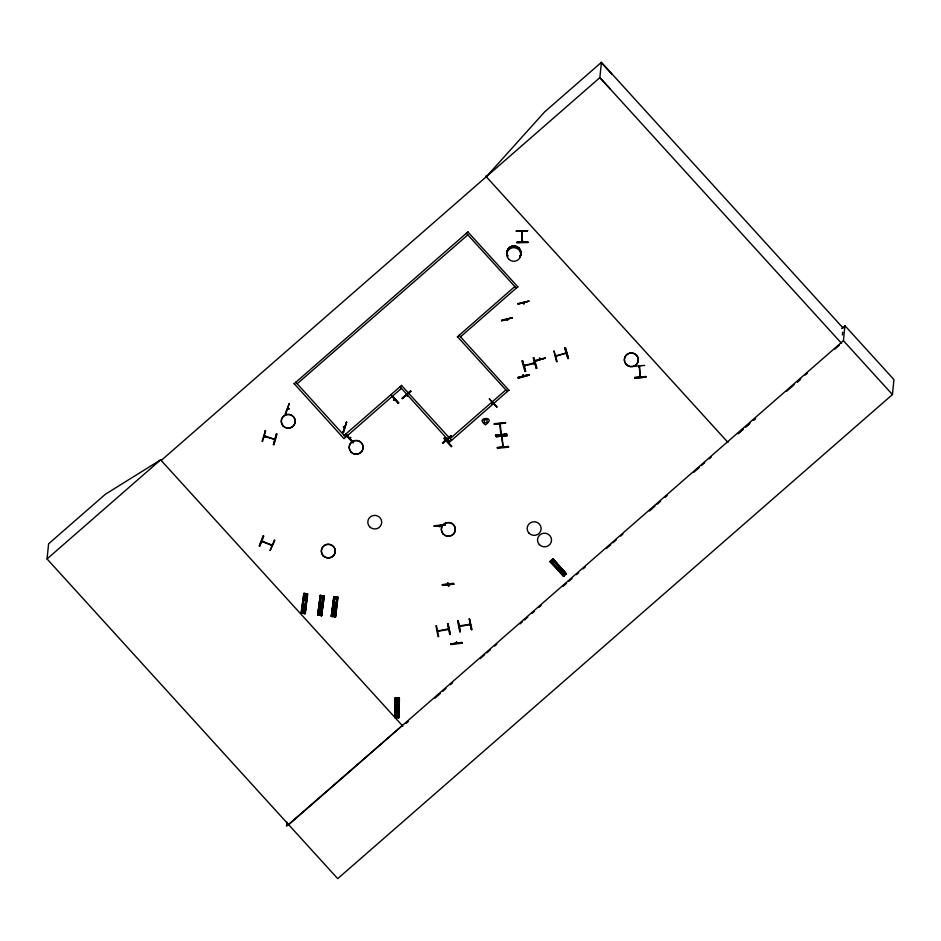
<?xml version="1.0" encoding="UTF-8"?>
<svg xmlns="http://www.w3.org/2000/svg" width="941" height="941" viewBox="0 0 941 941"><rect width="100%" height="100%" fill="white"/><g stroke="black" fill="none" stroke-linecap="round" stroke-linejoin="round"><path stroke-width="1.41" d="M528.101 241.908L516.88 242.296L516.903 242.896L528.124 242.413L516.891 242.166M440.176 526.725L439.541 525.69M448.869 585.584L448.316 586.067L448.198 585.031M394.855 717.571L395.373 697.634L399.407 697.787L399.078 717.665L398.878 697.787M395.267 717.583L395.573 697.704M396.384 697.716L395.549 717.583L395.138 697.693M395.585 717.583L395.902 697.704M396.067 717.595L396.102 697.646M398.561 717.665L398.819 697.775L397.796 717.642L398.384 697.704L399.113 697.728L398.843 717.63M397.867 717.642L398.349 697.74M398.114 717.618L398.149 697.775M639.327 365.861L640.445 377L639.845 376.094M447.645 583.89L447.857 582.691M448.022 583.902L447.857 582.961L447.551 583.667M448.845 585.796L448.234 584.996L448.786 585.808M456.703 643.021L456.573 642.056L456.785 642.785M841.654 328.585L844.947 325.715L893.95 379.588L892.433 394.573L337.713 878.659L47.05 558.942L48.591 543.816L105.368 494.26L160.617 459.843L161.182 460.467L599.864 77.633L601.417 62.341L843.101 328.056M262.021 441.341L265.444 430.86M265.244 436.118L264.974 436.777L264.162 435.812M274.69 439.4L264.409 435.765M262.574 441.505L265.515 430.872M259.116 546.062L263.292 535.864L259.551 546.239M262.974 541.322L261.833 541.569L261.833 540.804M261.88 541.298L261.939 540.84M262.727 541.569L262.962 541.475M263.245 535.864L263.821 536.099L259.645 546.298M274.866 438.777L274.701 439.459L273.666 438.906M273.643 439.071L274.972 438.812M276.419 433.801L277.007 434.083L273.996 444.681L273.408 444.387M273.996 438.706L274.007 438.647M273.549 444.54L276.489 433.907L273.396 444.505M274.254 540.11L274.831 540.463L270.208 550.473M271.196 544.521C270.302 545.157 272.102 546.192 272.137 544.898M285.805 413.911L289.31 403.36L285.217 413.711L285.817 413.793M287.758 408.794L287.675 408.3M288.616 409.017L288.746 408.665M288.675 408.512L288.475 409.253M401.442 388.362L343.994 438.659L294.098 383.599M295.721 382.175L345.641 437.059M297.18 383.775L467.818 234.862M301.332 613.026L303.767 593.348L307.472 593.818L305.307 613.65L301.038 613.097M301.579 611.074L305.296 611.474M301.743 609.744L305.46 610.144M301.99 607.733L305.707 608.145M302.202 605.957L305.931 606.357M302.449 603.91L306.178 604.357M304.025 613.485L306.754 593.736L305.049 613.485M286.934 822.128L286.523 826.174L402.289 725.558M288.722 824.657L843.43 340.701L844.947 325.715M318.07 615.202L320.305 595.394L317.882 615.061M318.117 613.12L321.846 613.52M318.281 611.779L322.01 612.179M318.529 609.78L322.257 610.18M318.74 608.004L322.469 608.404M318.999 605.945L322.716 606.404M320.058 595.43L324.304 595.959L321.599 615.52M342.924 432.531L346.582 422.027L343.524 432.731L342.936 432.413M343.724 426.567L343.489 426.955M343.006 432.448L346.594 422.121M343.665 427.238L343.877 426.496M344.43 427.261L344.618 426.744M344.794 426.92L343.465 427.108M344.183 435.448L401.607 385.34M345.994 434.072L353.334 442.517L345.935 434.13L345.512 434.601L352.946 442.87L353.416 442.47M349.687 437.73L350.499 437.377M331.82 614.332L335.549 614.732M331.985 612.991L335.714 613.403M332.244 610.944L335.961 611.391M332.455 609.215L336.172 609.615M332.702 607.157L336.419 607.615M335.561 616.896L337.725 597.076L333.714 596.629L331.338 616.367L335.572 616.896L337.995 597.17M394.15 398.925L393.856 400.172L393.561 399.431M394.397 398.866L393.444 399.89M398.337 403.254L390.856 394.926L398.29 403.207M399.984 386.763L449.88 441.835L508.952 390.115M407.524 395.573L406.488 394.938M407.124 395.714L406.783 394.679M410.817 391.397L410.405 390.938L401.995 398.196L402.407 398.655L410.723 391.268M395.173 710.337L398.925 710.361M395.208 708.326L398.96 708.338M395.149 712.125L398.902 712.149M395.114 714.148L398.866 714.172M395.102 715.489L398.843 715.513M398.808 717.583L394.773 717.571L395.361 717.571L395.655 697.704M434.166 526.348L445.305 524.796L434.095 525.737L434.166 526.348L445.293 524.807M466.371 233.262L516.28 288.134M446.74 438.765L445.752 438.153M446.81 438.506L446.552 439.224L446.293 437.93M294.086 383.775L467.995 231.839M507.328 391.527L457.408 336.655M439.635 526.454L439.529 525.843M439.588 525.584L439.694 526.784M448.092 441.623L448.375 442.305L448.657 441.341M459.032 335.231L508.928 390.303M448.681 441.117L449.057 441.541M448.928 441.117L448.104 441.882M450.069 438.624L505.87 389.927M460.49 336.831L517.915 286.723M451.527 440.223L401.595 385.528M436.448 625.753L438.682 636.575L438.071 636.692L435.965 625.859L436.53 625.647M442.258 584.643L453.974 584.173L442.329 585.373L442.246 584.761L453.397 583.279M448.61 628.694L448.645 629.353L437.647 631.364L438.671 631.011M438.565 630.47L438.659 631.282M448.786 585.89L448.622 584.608M447.598 628.823L447.575 629.588L448.492 628.717M447.587 628.764L447.575 629.27M449.704 634.505L447.634 623.565L450.316 634.387L449.704 634.505L450.304 634.375M450.927 643.832L462.066 642.468L450.915 643.962L450.998 644.561L462.125 643.173M456.526 641.88L456.138 643.079M458.267 620.837L457.644 621.072L459.808 631.882L460.431 631.646M459.443 625.93L459.514 626.306M459.537 625.8L470.418 624.259M460.302 625.659L460.408 626.2M460.525 625.941L459.302 626.177M469.277 618.884L471.441 629.694L472.053 629.576L469.43 618.837M469.441 624.495L470.324 624.095M469.324 623.954L469.418 624.718M492.249 404.007L493.037 403.266L492.343 403.748M470.253 624.542L470.347 623.883M501.659 320.763L512.469 317.682L501.494 320.175L501.659 320.763L512.457 317.752M471.441 629.694L469.371 618.755M494.354 424.179L505.54 423.05L494.366 424.109M496.636 407.265L497.095 406.853L489.261 398.819L496.754 407.147M507.634 320.199L506.905 319.152M495.495 435.118L506.67 434.072M516.35 231.298L527.583 230.639L516.35 231.298L516.327 230.686L527.572 230.827M507.258 319.27L507.658 319.975M496.166 436.706L507.34 435.46L496.166 436.706L496.107 436.106L507.34 435.648M497.307 447.54L508.481 446.481L497.295 447.669L497.354 448.269L508.528 447.187M499.883 424.673L499.742 423.803L500.871 434.624L500.659 433.766M499.812 424.556L500.377 424.509M514.833 286.534L457.385 336.843M522.161 231.051L522.231 242.037L521.69 231.086L522.279 232.239L521.784 231.851M502.576 445.775L503.07 447.116L501.577 435.977M503.059 446.999L501.965 435.942M502.094 437.224L502.106 436.165M522.184 241.955L522.243 240.684M522.631 240.673L522.126 241.084M518.173 304.166L518.009 303.578L528.995 301.096L518.173 303.978M523.784 302.673L524.113 303.849L523.419 302.555M523.737 303.955L523.949 302.861M518.209 378.082L529.018 375.153L518.209 378.106L518.056 377.4M518.079 377.482L528.877 374.506M522.549 360.615L521.937 360.909L524.996 371.507L525.607 371.225M523.325 374.694L523.69 375.977L522.949 374.789M525.231 365.379L524.255 366.296L524.231 365.473M525.137 365.802L525.125 365.343M525.537 371.248L522.467 360.65L525.596 371.342M533.335 357.792L536.394 368.39L533.335 357.792L533.935 357.627L537.005 368.225L536.394 368.39M534.947 363.05L533.865 363.661L533.629 363.073M533.723 363.602L533.829 362.838M533.982 363.379L533.806 363.061M534.582 360.803L545.404 357.909M524.219 365.743L534.582 362.638M534.841 362.685L534.723 363.449L524.031 365.802M539.699 359.109L539.475 358.192M539.852 358.098L540.158 359.191M555.508 355.851L556.601 355.557M555.708 355.674L555.755 356.439L556.437 355.686M555.731 356.192L566.294 353.11M556.449 355.475L556.59 356.227M557.072 361.556L553.943 350.852L556.472 361.72L557.084 361.426M564.812 347.994L565.412 347.829L568.482 358.427L567.882 358.592L564.812 347.994L568.023 358.545M565.459 353.581L565.223 353.193M566.27 353.557L566.317 352.899M557.307 569.352L560.107 566.917M558.683 570.905L561.471 568.423M559.895 572.246L562.694 569.764M561.271 573.751L564.071 571.269M562.189 574.763L564.988 572.281M550.003 561.459L553.049 558.848L566.353 573.787M633.528 366.414L644.691 365.426M638.904 367.119L638.939 365.896M639.304 366.084L639.527 367.061M639.374 366.108L639.998 377.07L639.892 375.694M842.395 335.008L842.677 332.22M501.294 434.554L500.2 423.885M301.049 613.109L304.037 593.442M304.19 593.465L301.814 613.203L304.755 593.536M302.014 613.191L304.484 593.442L301.755 613.191M304.284 613.485L306.754 593.736L304.519 613.544M307.742 593.912L305.037 613.579M305.002 613.579L307.236 593.865M317.67 615.155L320.575 595.488M317.635 615.155L320.305 595.394M318.881 615.296L321.057 595.512M321.293 595.571L318.305 615.226M323.045 595.806L320.587 615.532L323.292 595.771L321.869 615.685M321.128 615.602L323.292 595.771M321.375 615.626L324.28 595.959M321.293 615.614L323.775 595.9M331.373 616.367L334.008 596.629L331.773 616.426M331.279 616.355L334.278 596.7M332.008 616.449L332.585 616.52L334.725 596.7L332.502 616.508M332.091 616.461L334.69 596.723M332.338 616.461L334.455 596.723M334.996 616.826L336.996 596.994L334.29 616.743L337.196 597.076M334.525 616.743L337.266 597.088M337.513 597.112L335.255 616.826M406.536 395.291L407.218 395.985M287.734 409.017L287.652 408.523M344.406 427.485L343.83 426.767M270.067 550.426L274.396 540.275M555.696 355.945L566.2 353.051M350.617 437.859L350.04 438.365M394.502 399.56L393.785 400.101M528.913 533.218L528.96 533.182A6.963 6.822 5.8 0 1 532.759 521.89A6.963 6.822 5.8 0 1 540.804 530.736A6.963 6.822 5.8 0 1 529.007 533.1M539.311 544.686L539.334 544.627A6.963 6.822 5.8 0 1 543.133 533.335A6.963 6.822 5.8 0 1 551.179 542.181A6.963 6.822 5.8 0 1 539.381 544.545M492.943 403.501L491.931 403.701M550.779 560.812L564.318 575.669M565.788 574.375L552.144 559.648M553.037 558.86L566.176 574.069L552.649 559.201M563.341 576.527L566.353 573.834L552.837 559.013M565.6 574.575L566.364 573.857M486.309 176.743L544.639 111.897L601.417 62.341M350.899 451.915L350.911 451.951A6.975 6.834 5.8 0 0 362.779 449.527A6.975 6.834 5.8 0 0 354.733 440.588A6.975 6.834 5.8 0 0 350.969 451.821L350.934 451.88A6.975 6.834 5.8 0 0 362.791 449.445A6.975 6.834 5.8 0 0 354.733 440.67A6.975 6.834 5.8 0 0 350.958 451.903L350.922 451.892M443.105 533.97L443.117 534.006A7.01 6.869 5.8 0 0 455.021 531.606A7.01 6.869 5.8 0 0 446.928 522.702A7.01 6.869 5.8 0 0 443.14 533.982L443.14 533.935A6.963 6.822 5.8 0 1 446.951 522.655A6.963 6.822 5.8 0 1 454.985 531.489A6.963 6.822 5.8 0 1 443.187 533.865M264.139 436.036L264.986 436.73M549.85 561.624L563.565 576.304M550.238 561.283L563.777 576.139M552.261 559.507L565.847 574.328M47.05 558.942L160.688 459.773L161.264 460.396M485.591 424.72C497.824 416.087 473.817 416.804 485.321 424.685M551.414 562.918L554.214 560.483M406.171 723.288L408.382 721.347M434.93 698.187L440.459 693.364M442.67 691.435L445.987 688.541M450.41 684.683L452.621 682.754M480.263 658.618L484.686 654.76M486.897 652.831L490.226 649.937M494.648 646.079L496.86 644.15M520.079 623.883L522.29 621.954M524.502 620.025L527.819 617.12M532.241 613.261L534.453 611.332M538.875 607.474L541.087 605.545M563.212 586.243L566.529 583.349M568.74 581.42L572.057 578.527M576.48 574.657L578.691 572.728M583.114 568.87L585.326 566.941M606.333 548.603L610.756 544.745M612.967 542.816L616.284 539.922M620.707 536.064L622.918 534.123M649.466 510.963L654.995 506.14M657.206 504.211L660.523 501.318M664.946 497.46L667.157 495.531M693.705 472.37L699.234 467.536M701.445 465.607L704.762 462.713M709.185 458.855L711.396 456.926M750.036 423.203L745.625 427.049L748.965 424.203M786.417 391.456L794.133 384.716M797.439 381.834L800.744 378.941M805.155 375.094L807.366 373.177M834.926 349.123L839.337 345.265M797.556 381.964L799.768 380.046M398.219 403.371L398.69 402.96L390.903 394.973M349.652 438.118L350.77 437.73M410.782 391.233L402.336 398.561M442.893 443.164L451.292 435.883L442.905 443.187L442.493 442.729L450.974 435.424L451.327 435.942M448.316 442.294L449.08 441.635M391.221 394.702L398.678 402.96M518.15 304.049L528.983 301.167M545.439 358.168L534.57 360.921L534.735 361.52L545.392 358.039M518.044 377.517L528.901 374.589L529.03 375.224M565.365 347.829L568.458 358.427M470.288 624.495L459.62 626.565M437.683 630.964L448.469 628.929M453.962 584.055L442.764 584.961M456.526 642.15L456.232 643.162M448.104 623.577L450.269 634.375M634.622 377.529L645.797 376.506L645.844 377.153L634.669 378.176L634.61 377.564L645.797 376.588M634.669 378.141L645.844 377.129M395.349 699.669L399.09 699.739M333.761 598.629L337.478 599.076M303.508 595.371L307.225 595.829M320.058 597.406L323.775 597.864M317.87 615.12L321.587 615.579M264.986 430.755L265.585 430.919M264.139 436.424L274.737 439.365M288.722 408.876L287.758 408.559L288.793 408.817M343.583 427.143L344.535 427.473M287.534 408.947L288.605 409.241M261.916 541.063L272.231 545.157M261.669 541.44L271.973 545.462M539.711 359.403L539.405 358.603M601.37 62.776L611.968 74.268M610.462 89.124L599.864 77.633L841.548 343.347M843.43 340.701L892.433 394.573M485.732 176.12L727.981 442.446M467.971 232.027L517.891 286.911M550.579 560.93L564.247 575.727M160.617 459.843L402.854 726.181M446.105 438.141L446.869 438.918M506.917 319.481L507.175 320.434M462.055 642.597L462.125 643.197M453.456 583.985L453.397 583.538M508.469 446.61L508.528 447.21M505.529 423.238L505.47 422.627L494.296 423.685L494.354 424.297M507.67 256.234A7.01 6.869 5.8 0 1 514.315 246.307A7.01 6.869 5.8 0 1 519.785 256.94M507.705 255.952A7.01 6.869 5.8 0 1 514.339 246.024A7.01 6.869 5.8 0 1 519.808 256.658M444.399 437.965L443.917 438.482L451.351 446.763L451.821 446.363L444.34 438.024M458.196 620.86L460.278 631.776L458.185 620.942M484.086 420.027L484.427 422.78L487.226 422.462L486.885 419.71L484.086 420.027M282.947 425.873L282.994 425.873A6.975 6.834 5.8 0 0 294.874 423.368A6.975 6.834 5.8 0 0 286.817 414.51A6.975 6.834 5.8 0 0 283.053 425.744L283.018 425.814A6.975 6.834 5.8 0 1 286.817 414.605A6.975 6.834 5.8 0 1 294.874 423.462A6.975 6.834 5.8 0 1 283.041 425.838L282.947 425.873M323.01 555.731L323.081 555.66A6.975 6.834 5.8 0 1 326.868 544.463A6.975 6.834 5.8 0 1 334.925 553.32A6.975 6.834 5.8 0 1 323.104 555.696L323.01 555.731M626.036 364.414L626.083 364.414A7.01 6.869 5.8 0 0 637.986 362.014A7.01 6.869 5.8 0 0 629.894 353.122A7.01 6.869 5.8 0 0 626.106 364.402L626.106 364.355M743.414 428.978L737.909 433.789L743.449 429.002M755.541 418.392L753.341 420.321L755.588 418.451M506.681 434.154L495.484 435.248L495.542 435.859L506.658 434.189M514.327 246.119A7.105 6.963 5.8 0 0 507.599 256.175A7.105 6.963 5.8 0 1 514.339 246.024A7.105 6.963 5.8 0 1 519.891 256.811A7.105 6.963 5.8 0 0 514.327 246.119M508.587 258.987A6.975 6.834 5.8 0 0 520.42 256.611A6.975 6.834 5.8 0 0 512.363 247.754A6.975 6.834 5.8 0 0 508.587 258.987M626.153 364.273A6.963 6.822 5.8 0 0 637.951 361.897A6.963 6.822 5.8 0 0 629.905 353.063A6.963 6.822 5.8 0 0 626.153 364.273M323.116 555.602A6.975 6.834 5.8 0 0 334.937 553.226A6.975 6.834 5.8 0 0 326.88 544.369A6.975 6.834 5.8 0 0 323.116 555.602M369.566 526.701A6.963 6.822 5.8 0 0 381.364 524.325A6.963 6.822 5.8 0 0 373.33 515.492A6.963 6.822 5.8 0 0 369.566 526.701"/></g></svg>
